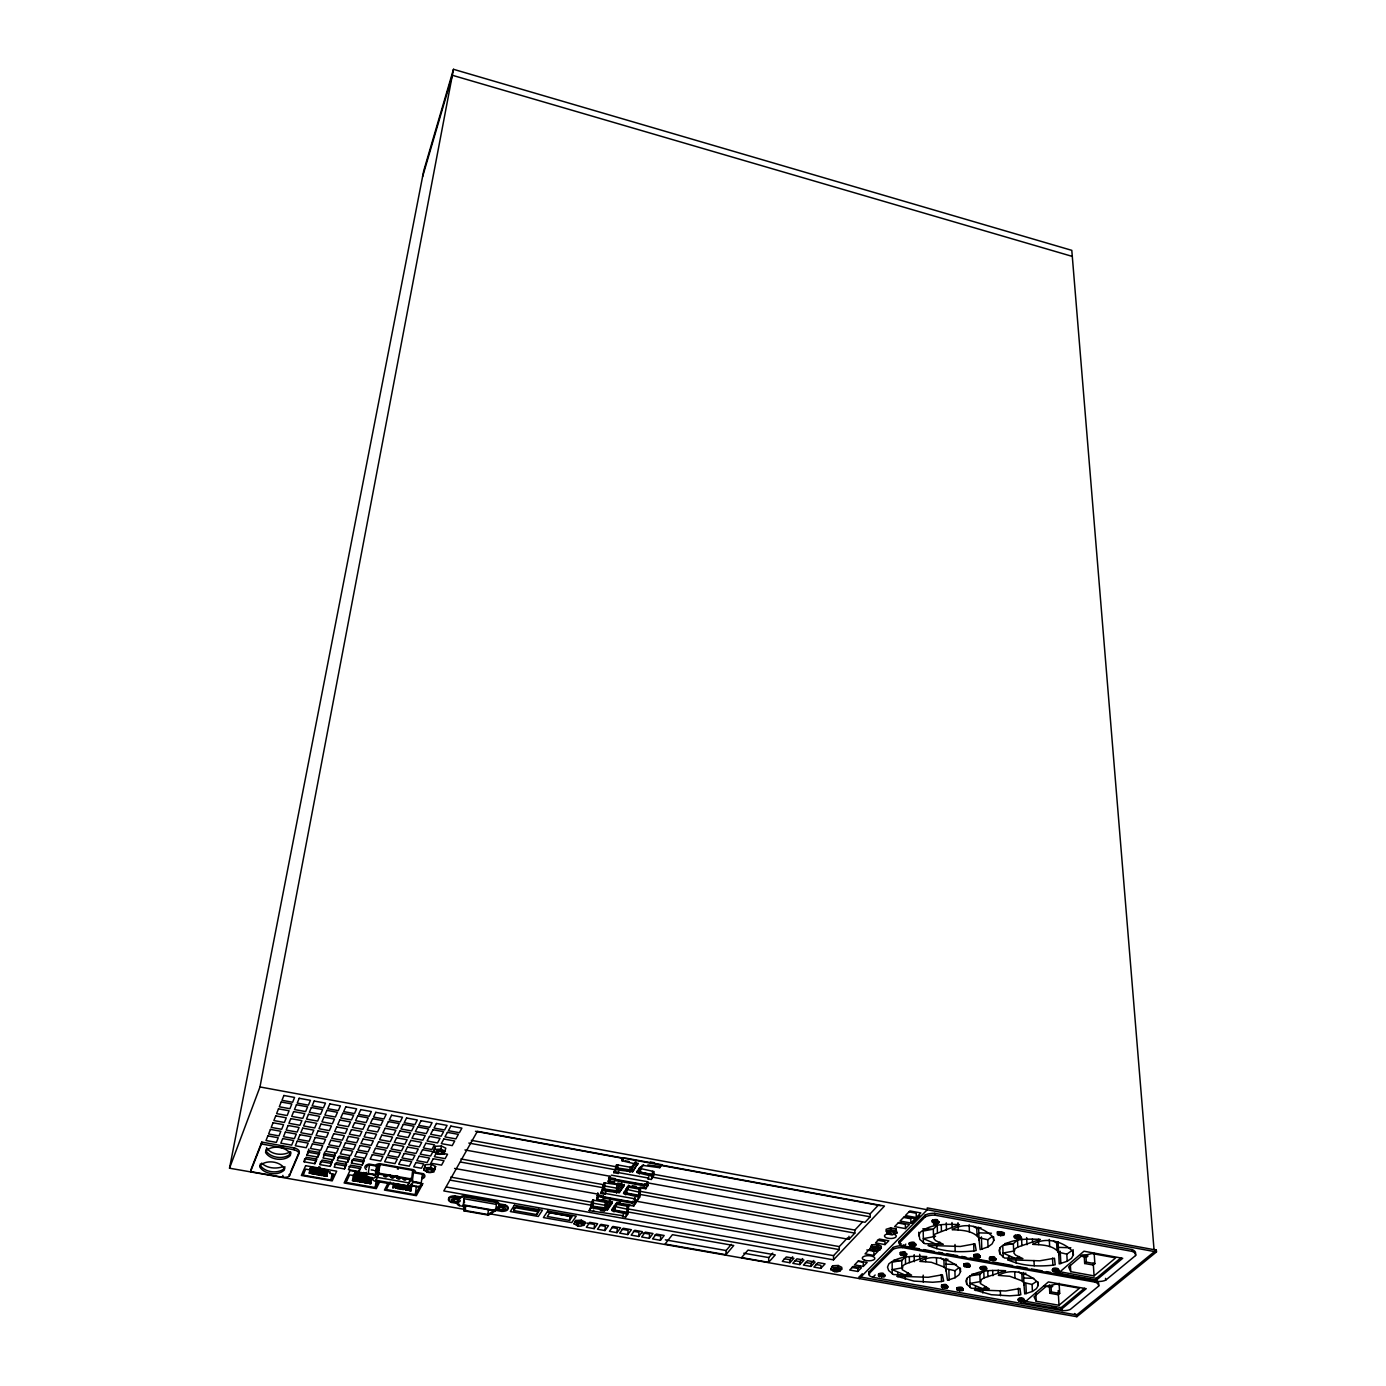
<?xml version="1.0" encoding="UTF-8"?>
<svg xmlns="http://www.w3.org/2000/svg" width="1386" height="1386" viewBox="0 0 1386 1386"><rect width="100%" height="100%" fill="white"/><g stroke="black" fill="none" stroke-linecap="round" stroke-linejoin="round"><path stroke-width="1.5" d="M1097.262 1281.409A8.507 3.378 -0.9 0 0 1105.682 1280.162L1135.602 1255.525L1135.463 1253.689A12.249 4.955 -1.2 0 0 1131.998 1249.548L934.736 1213.304A11.452 4.816 0.5 0 0 925.086 1215.106L899.219 1241.215L899.237 1243.034A9.459 3.898 0.8 0 0 903.36 1246.603L1097.262 1281.409A11.885 4.695 -0.7 0 1 1098.544 1284.285L1098.665 1286.069L1070.338 1309.406A8.264 3.205 -0.4 0 1 1062.196 1310.584L872.833 1277.32A9.2 3.69 1.2 0 1 868.762 1273.942L868.814 1272.105L893.208 1247.469A11.123 4.556 0.9 0 1 902.529 1245.771L919.455 1248.821M870.113 1248.855L871.811 1244.819L877.39 1244.385L881.271 1246.187L881.288 1248.006L879.573 1250.207L874.012 1250.64L870.113 1248.855L871.811 1244.819M647.366 1182.812L865.055 1222.296L870.217 1216.821L870.217 1213.772L878.083 1205.422M863.27 1266.423L867.134 1262.49L858.367 1260.931L854.538 1264.881L863.27 1266.423L863.287 1262.248L858.038 1261.312M857.813 1271.464L861.416 1267.792L853.274 1266.354L849.705 1270.026L857.813 1271.464L857.83 1268.485L860.221 1266.024M862.317 1273.734L859.303 1276.801L859.303 1278.568L927.269 1209.753L927.251 1207.899L1156.322 1250.103L1156.478 1251.939L1076.853 1316.7L489.085 1213.686M634.649 1200.917L848.96 1239.344L854.833 1233.107L854.85 1230.075L862.144 1222.348M848.96 1239.344L848.977 1236.329M836.07 1271.343L839.76 1271.187L841.752 1269.126L838.201 1267.289L838.218 1265.487L832.674 1265.73L830.682 1269.593L834.233 1271.43L834.251 1269.628M833.506 1259.839L884.493 1206.045L477.39 1131.322L443.797 1190.938L833.506 1259.839L833.558 1255.647L839.275 1249.6L839.292 1246.603L847.591 1237.785M839.76 1271.187L839.777 1269.403M841.752 1269.126L841.752 1267.324L838.218 1265.487M830.682 1269.593L832.674 1265.73M820.858 1268.329L825.086 1263.841L818.069 1262.611L813.877 1267.099L820.858 1268.329L820.91 1265.349L815.661 1264.413M811.018 1266.423L815.124 1262.04L807.501 1260.688L803.412 1265.089L811.018 1266.423L811.07 1263.443L813.807 1260.515M799.826 1264.569L803.967 1260.065L796.915 1258.817L792.792 1263.339L799.826 1264.569L799.895 1261.589L802.65 1258.575M789.916 1262.715L793.935 1258.297L786.278 1256.946L782.293 1261.381L789.916 1262.715L789.985 1259.735L792.671 1256.79M768.624 1262.351L775.276 1254.902L748.007 1250.103L741.527 1257.604L768.624 1262.351L768.762 1257.587L772.747 1253.1M725.935 1254.711L733.748 1245.512L672.435 1234.683L665.072 1244.039L725.935 1254.711L726.125 1250.536L731.323 1244.368M660.446 1240.279L664.189 1235.48L656.288 1234.077L652.581 1238.911L660.446 1240.279L660.706 1236.087L654.816 1235.047M640.297 1167.012L637.179 1171.361L653.412 1175.293L653.343 1176.523L637.092 1172.608L642.29 1165.349L659.788 1167.705L659.875 1166.458L647.834 1164.95M648.111 1177.65L648.024 1178.897L651.195 1179.469L653.863 1174.687L654.071 1171.586L639.085 1168.225M652.615 1171.326L652.096 1177.095L870.217 1216.821M649.306 1238.322L652.997 1233.505L645.304 1232.154L641.631 1236.988L649.306 1238.322L649.584 1234.129L641.909 1232.778M640.141 1195.477L626.801 1193.086L627.269 1186.936L640.557 1189.344L639.622 1197.296L623.561 1193.485L628.603 1186.451L645.893 1188.738L645.98 1187.507L640.089 1187.126M646.985 1183.332L646.777 1186.416L648.076 1184.649L644.906 1184.077L644.438 1185.844L614.691 1180.456L615.159 1178.689L610.706 1177.875L608.593 1181.998L624.185 1185.654L619.161 1192.688L602.581 1190.643L600.571 1193.502L604.972 1194.299L605.613 1192.289L604.972 1194.299M645.893 1188.738L648.076 1184.649M648.024 1178.897L648.683 1176.853M638.703 1236.468L642.359 1231.634L634.805 1230.3L631.167 1235.151L638.703 1236.468L638.981 1232.258L633.35 1231.27M644.438 1185.844L644.906 1184.077M618.866 1171.43L618.208 1173.474L613.755 1172.66L616.337 1167.844L631.462 1170.027L636.295 1162.126M615.488 1204.087L628.62 1206.426L627.667 1214.292L611.815 1210.584L616.718 1203.758L633.766 1205.993L635.879 1201.991L632.778 1201.419L632.311 1203.169L602.962 1197.902L603.412 1196.17L599.029 1195.373L596.673 1198.769L598.094 1199.029M639.622 1197.296L637.543 1200.137L634.407 1199.583L634.493 1198.353M634.632 1203.706L634.84 1200.64L633.645 1202.303L618.243 1200.051M634.407 1199.583L635.065 1197.591M637.092 1172.608L637.179 1171.361M632.64 1171.794L637.889 1163.287L632.64 1171.794L615.817 1169.697L613.755 1172.66M633.766 1205.993L635.879 1201.991M637.543 1200.137L638.426 1197.816M639.379 1173.994L639.466 1172.747M638.703 1195.217L639.137 1189.084M653.863 1174.687L640.367 1172.227L640.575 1169.126M628.603 1186.451L628.69 1185.221L623.561 1193.485M626.767 1212.248L627.217 1206.184M629.902 1172.261L629.989 1171.014L632.726 1170.564M629.85 1170.304L630.076 1167.203L631.687 1166.943L635.273 1161.884M631.462 1170.027L631.687 1166.943M627.806 1234.562L631.427 1229.711L623.25 1228.256L619.646 1233.124L627.806 1234.562L628.118 1230.352L622.002 1229.261M632.311 1203.169L632.778 1201.419M624.185 1185.654L624.272 1184.424L619.161 1192.688M627.667 1214.292L625.64 1217.064L622.574 1216.51L623.198 1214.552M625.831 1194.819L623.665 1192.255M625.64 1217.064L626.507 1214.777M616.718 1203.758L616.822 1202.528L620.166 1202.32L620.079 1203.55M600.571 1193.502L603.083 1188.824L618.017 1190.955L618.485 1184.805L604.209 1182.795L602.719 1187.646L460.516 1162.04M637.803 1164.535L622.019 1160.775L622.123 1159.528M616.978 1232.656L620.564 1227.788L612.958 1226.454L609.424 1231.322L616.978 1232.656L617.29 1228.446L611.642 1227.442M630.076 1167.203L616.579 1164.742L615.038 1169.715L468.832 1143.069M614.691 1180.456L615.159 1178.689M615.817 1169.697L615.921 1168.45L629.989 1171.014M616.337 1167.844L616.579 1164.742M628.187 1212.507L615.02 1210.169L613.548 1209.32L613.79 1206.27L628.395 1209.458M614.067 1211.884L611.919 1209.354L616.822 1202.528M617.792 1168.103L618.035 1165.002M615.02 1210.169L615.263 1207.119M616.475 1193.138L616.579 1191.908L619.265 1191.458M616.423 1191.215L616.891 1185.082M618.208 1173.474L618.312 1172.227L613.859 1171.413M622.574 1216.51L623.111 1215.765L589.171 1210.584L591.112 1207.795L604.833 1210.238L604.937 1209.025L607.57 1208.592L612.456 1201.749L596.968 1199.41L597.071 1198.18M604.781 1208.349L605.266 1202.268L606.825 1202.008L606.34 1208.09L591.614 1206.011L589.171 1210.584M608.281 1181.357L609.736 1176.523L608.281 1181.357L613.721 1182.345M604.989 1230.543L608.506 1225.674L600.97 1224.34L597.47 1229.226L604.989 1230.543L605.318 1226.333L599.688 1225.345M608.593 1181.998L608.697 1180.768L614.691 1181.842M604.833 1210.238L607.484 1209.805L607.57 1208.592M609.719 1181.634L609.961 1178.533M601.836 1190.626L603.326 1185.74L616.666 1188.148L618.243 1187.871L621.725 1182.986M602.581 1190.643L602.667 1189.413L616.579 1191.908M603.083 1188.824L603.326 1185.74M604.209 1182.795L602.719 1187.646M602.962 1197.902L603.412 1196.17M604.521 1189.084L605.006 1182.934M593.52 1211.364L593.606 1210.134M594.161 1228.637L597.643 1223.751L589.812 1222.365L586.347 1227.268L594.161 1228.637L594.507 1224.427L586.711 1223.058M596.673 1198.769L598.094 1194.022L597.851 1197.071M597.799 1192.774L597.539 1195.823L598.631 1194.247L454.591 1168.433M596.968 1199.41L599.029 1195.373M590.401 1207.76L591.874 1202.961L605.024 1205.3L606.583 1205.04L609.961 1200.293M450.346 1180.162L591.008 1205.196L592.758 1200.033L605.266 1202.268M591.112 1207.795L591.216 1206.582L604.937 1209.025M591.614 1206.011L591.874 1202.961M592.758 1200.033L591.008 1205.196M593.035 1206.253L593.537 1200.172M583.749 1224.358L583.645 1225.57L585.204 1223.353L581.184 1221.412L581.288 1220.2L575.71 1220.46L574.064 1223.89L578.101 1225.83L578.205 1224.618M585.204 1223.353L585.308 1222.14L581.288 1220.2M574.064 1223.89L575.71 1220.46M569.542 1220.408L572.089 1216.683L549.792 1212.75L547.314 1216.492L569.542 1220.408L569.923 1216.163L547.713 1212.248M260.36 1163.842L260.221 1165.297C264.899 1172.591 278.517 1174.254 284.702 1168.121L284.858 1166.665M266.077 1149.254L265.939 1150.744C270.599 1158.211 284.476 1159.891 290.696 1153.637L290.869 1152.147M537.092 1211.572L514.102 1207.518L513.773 1210.55L536.78 1214.604L538.721 1209.06M492.74 1211.243A5.7 2.374 5 0 0 495.53 1210.29L501.784 1211.399A7.363 3.067 4.9 0 0 507.796 1209.528A7.363 3.067 4.9 0 0 505.076 1206.115L505.197 1204.902L498.925 1203.793A8.212 3.43 5.1 0 0 496.725 1201.385L464.553 1195.702A5.977 2.495 5.3 0 0 460.395 1196.863L454.695 1195.858A7.398 3.101 5.4 0 0 449.67 1200.172M505.076 1206.115L498.804 1205.006L498.925 1203.793M501.784 1211.399L501.923 1210.169M496.396 1204.417L464.05 1198.717L463.305 1204.832L463.964 1210.862L488.496 1215.158L495.72 1210.532L496.535 1203.204M498.804 1205.006A8.212 3.43 5.1 0 0 496.586 1202.615L496.725 1201.385M487.889 1214.517L493.814 1210.723L464.622 1205.595L465.159 1210.532L487.889 1214.517L488.461 1209.493M463.964 1210.862L464.466 1206.79M465.159 1210.532L465.765 1205.508M465.332 1206.721L459.303 1205.664L459.442 1204.451A6.012 2.512 5.3 0 1 457.293 1202.39M459.303 1205.664A6.012 2.512 5.3 0 1 457.155 1203.412L451.472 1202.424A7.415 3.101 5.4 0 1 448.579 1198.977A7.415 3.101 5.4 0 1 454.556 1197.071L460.256 1198.076L460.395 1196.863M460.256 1198.076A5.977 2.495 5.3 0 1 464.397 1196.932L464.553 1195.702M454.556 1197.071L454.695 1195.858M457.155 1203.412L457.293 1202.199M451.472 1202.424L451.628 1201.212M444.057 1153.776L445.807 1148.18L441.354 1145.997L435.533 1146.309L434.199 1148.803L433.783 1151.922L438.253 1154.088L444.057 1153.776L444.456 1150.657M445.408 1151.298L440.939 1149.133L441.354 1145.997M435.204 1169.593L430.786 1167.48L431.202 1164.379L425.467 1164.673L423.752 1170.2L428.17 1172.296L433.887 1172.002L435.602 1166.492L431.202 1164.379M433.783 1151.922L435.533 1146.309M423.752 1170.2L425.467 1164.673M390.211 1182.05L386.365 1189.534L415.263 1194.611L416.406 1186.364M421.223 1182.951L422.401 1174.288L413.478 1172.695L412.266 1181.357L421.379 1183.09A8.766 3.69 5.9 0 1 419.23 1187.022L418.988 1187.092M410.724 1184.302L409.667 1190.695L410.862 1190.903L411.677 1184.995M410.862 1190.903L411.919 1184.51M404.989 1189.396C407.311 1191.18 402.668 1188.287 405.544 1185.411M405.959 1190.037L406.739 1185.636M407.155 1190.262L408.593 1190.037L407.155 1190.262L407.709 1186.312M407.692 1185.862L410.914 1179.798L378.967 1174.133L375.901 1180.248L407.692 1185.862L410.533 1178.221M407.38 1189.812L407.934 1185.844M408.35 1190.47L409.147 1186.052M412.266 1181.357L412.508 1180.525A5.094 2.148 6 0 0 411.659 1179.088L412.647 1170.269M401.94 1184.787L401.368 1188.755L399.948 1188.98L400.727 1184.562M401.143 1189.188L401.697 1185.255M402.338 1189.413L403.776 1189.188L402.338 1189.413L402.91 1185.463M402.581 1188.963L403.135 1184.995M403.551 1189.621L404.348 1185.203M393.52 1183.297L392.706 1187.715L394.144 1187.49L394.715 1183.505M397.124 1183.939C397.73 1189.812 393.468 1189.067 395.928 1183.713M396.327 1188.339L396.898 1184.406M399.532 1184.354L398.96 1188.339L397.539 1188.564L398.336 1184.146M398.735 1188.772L399.307 1184.822M415.263 1194.611L419.282 1187.178L410.1 1185.515L407.432 1186.866L374.618 1181.063A4.002 1.681 6.3 0 1 373.18 1179.746L365.973 1177.615A8.818 3.708 6.3 0 1 367.948 1173.613L375.277 1174.808L376.576 1166.128L380.076 1164.483L412.872 1170.408A5.094 2.166 6 0 1 413.704 1171.863L413.478 1172.695M375.277 1174.808L377.477 1165.297M375.987 1174.115L377.91 1165.037M376.386 1173.838L378.153 1164.933M346.691 1178.291L346.032 1182.414L375.173 1187.542L376.42 1179.278M376.853 1173.613L378.724 1164.742M377.131 1173.509L379.036 1164.656M377.737 1173.336L379.366 1164.587M378.083 1173.266L379.712 1164.535M378.43 1173.214L380.076 1164.483M368.191 1173.544L369.508 1164.881L376.576 1166.128M369.369 1176.974L368.451 1182.934L367.03 1183.176L368.156 1176.749M368.243 1183.384L369.144 1177.459M369.56 1183.609L370.98 1183.384L369.56 1183.609L370.443 1177.684M369.767 1183.176L370.686 1177.199M370.772 1183.835L371.881 1177.407M360.966 1173.977L359.754 1181.894L360.966 1182.102L362.404 1173.699M362.179 1182.31L363.6 1182.085L362.179 1182.31L363.704 1172.435M362.387 1181.877L363.617 1173.907M363.392 1182.535L364.899 1172.643M364.605 1182.743L366.025 1182.518L364.605 1182.743L366.112 1172.851M364.813 1182.293L366.337 1172.348M366.129 1177.753L366.649 1174.288M365.817 1182.951L366.944 1176.541M356.358 1172.625L354.903 1181.028L356.115 1181.253L357.345 1173.336M356.115 1181.253L357.571 1172.833M357.328 1181.461L358.749 1181.236L357.328 1181.461L358.783 1173.041M359.043 1171.534L361.226 1167.012L350.537 1165.124L348.388 1169.645L359.043 1171.534L359.528 1168.45L348.874 1166.562M358.541 1181.669L359.979 1173.266M362.682 1161.918L351.992 1160.013L351.49 1163.097L362.196 1165.002L364.12 1158.939M359.754 1181.894L361.192 1173.474M355.145 1172.4L353.673 1180.82L352.46 1180.595L353.621 1174.185M353.673 1180.82L354.92 1172.902M347.557 1162.386L349.653 1157.916L339.258 1156.063L337.179 1160.55L347.557 1162.386L349.445 1156.322M344.473 1168.952L346.604 1164.413L336.244 1162.577L334.165 1167.116L344.473 1168.952L346.379 1162.837M330.682 1163.339L320.564 1161.537L320.045 1164.621L330.18 1166.406L332.068 1160.307M333.177 1159.839L335.239 1155.352L325.017 1153.533L323.007 1158.02L333.177 1159.839L335.065 1153.741M303.811 1170.945L303.101 1175.085L331.029 1179.988L332.051 1173.786M322.106 1168.935L320.963 1175.259L322.124 1175.467L323.267 1169.126M323.284 1175.675L324.601 1175.536L323.284 1175.675L324.428 1169.334M324.445 1175.882L325.589 1169.541M325.71 1176.09L327.027 1175.952L325.71 1176.09L326.853 1169.767M326.871 1176.298L328.014 1169.975M317.463 1168.103L316.303 1174.444L317.463 1174.652L318.797 1166.717M317.463 1174.652L318.624 1168.311M320.946 1168.727L319.958 1174.704L318.641 1174.86L319.958 1166.925M319.802 1175.051L320.79 1169.108M311.659 1173.63L312.976 1173.474L311.659 1173.63L312.82 1167.289M312.82 1173.821L313.981 1167.497M315.402 1160.619L304.677 1158.713L304.14 1161.797L314.882 1163.703L316.753 1157.57M316.303 1167.896L315.298 1173.89L313.981 1174.029L315.142 1167.705M315.142 1174.237L316.147 1168.294M308.853 1149.063L307.016 1155.179L317.81 1157.102L319.664 1151.004M309.321 1173.214L310.637 1173.076L309.321 1173.214L309.996 1169.247M309.476 1172.868L310.499 1166.873M310.499 1173.422L311.659 1167.081M298.978 1153.568L299.307 1151.697A8.229 3.5 7.2 0 0 294.473 1147.937L261.781 1142.099L250.901 1169.749L250.554 1171.603L282.571 1177.216A6.982 2.911 7.2 0 0 289.379 1176.021L298.978 1153.568A8.229 3.5 7.2 0 0 294.144 1149.791L261.434 1143.97L250.554 1171.603M289.379 1176.021L289.709 1174.185A6.982 2.911 7.2 0 1 289.05 1174.67M294.144 1149.791L294.473 1147.937M282.571 1177.216L282.9 1175.363M261.434 1143.97L261.781 1142.099M259.979 1086.953L453.482 69.3L1071.794 250.346L1153.949 1248.595L1156.478 1251.939L259.979 1086.953L229.522 1168.207L465.696 1209.597M229.522 1168.207L423.735 170.755L453.482 69.3M422.574 176.732L452.356 75.277L1072.314 256.41M918.745 1235.81L920.2 1232.362C930.942 1223.474 946.274 1224.063 959.441 1224.618L934.701 1234.216L933.8 1238.478L935.654 1240.626L943.329 1244.282L924.791 1243.658L919.836 1239.413L918.693 1232.241M290.506 1172.313L299.307 1151.697M304.14 1161.797L306.133 1157.223L316.909 1159.146L314.882 1163.703M307.016 1155.179L308.991 1150.657L319.82 1152.598L317.81 1157.102M303.101 1175.085L305.717 1169.126L309.823 1169.853L310.429 1168.45L315.124 1169.282L315.592 1168.225L326.143 1170.079L325.658 1171.135L330.336 1171.967L329.695 1173.37L333.766 1174.081L331.029 1179.988M313.981 1174.029L315.298 1173.89M324.861 1151.922L323.527 1154.936L333.697 1156.756M320.045 1164.621L322.089 1160.065L332.259 1161.866L330.18 1166.406M316.303 1174.444L317.619 1174.306M318.641 1174.86L319.958 1174.704M320.963 1175.259L322.124 1175.467M351.49 1163.097L353.621 1158.627L364.362 1160.55L362.196 1165.002M960.515 1271.638L958.973 1274.86L955.093 1277.719L947.522 1280.3L945.893 1269.091L944.109 1267.047L931.375 1262.3L919.819 1261.381C932.518 1253.637 949.393 1258.731 959.562 1268.225L960.515 1271.638L960.429 1268.121M346.032 1182.414L349.636 1174.86L353.932 1175.623L354.781 1173.821L359.684 1174.687L360.343 1173.353L365.852 1174.323M352.46 1180.595L353.898 1180.37M354.903 1181.028L356.323 1180.803M993.779 1240.47L992.116 1243.883L988.027 1246.898L980.162 1249.635L978.811 1237.802C972.47 1230.3 961.26 1230.162 952.165 1229.694C965.158 1221.534 982.709 1226.766 992.896 1236.866L993.779 1240.47L993.658 1236.884M360.966 1182.102L359.962 1181.444M367.03 1183.176L368.451 1182.934M378.655 1172.573L376.351 1177.164L408.125 1182.778M375.173 1187.542L378.014 1181.911M379.833 1181.582L376.282 1188.634L344.126 1182.968L350.034 1170.546L366.268 1173.422M388.045 1183.055L384.442 1190.072L416.337 1195.685L422.955 1183.488M392.706 1187.715L394.144 1187.49M397.539 1188.564L398.96 1188.339M399.948 1188.98L401.368 1188.755M409.667 1190.695L411.105 1190.47M436.711 1152.303L434.355 1156.704L445.131 1158.644L447.539 1154.261L442.134 1153.273M434.286 1168.9L435.602 1166.492M1038.218 1285.463L1036.468 1288.633L1032.414 1291.423L1024.722 1293.952L1023.838 1282.968L1022.192 1280.941L1009.84 1276.298L998.405 1275.38C1010.914 1267.999 1027.667 1272.452 1037.49 1282.119L1038.218 1285.463L1038.045 1281.963M878.447 1274.548L880.595 1274.929L880.595 1275.969C878.083 1278.533 877.407 1271.638 881.115 1274.41L883.384 1273.977L882.674 1275.726L884.822 1276.108L884.805 1275.068L882.674 1274.687L882.674 1275.726M1073.37 1254.954L1071.482 1258.297L1067.22 1261.243L1059.216 1263.928L1058.661 1252.338C1052.65 1244.836 1041.51 1244.871 1032.691 1244.368C1045.46 1236.607 1062.923 1241.146 1072.729 1251.419L1073.37 1254.954L1073.059 1249.618M884.805 1275.068L882.154 1275.207L881.444 1276.956L884.303 1276.627L884.285 1275.57M915.765 1244.178L911.434 1244.957C909.268 1248.422 908.835 1240.99 909.788 1244.16L911.988 1244.559L912.716 1242.74L914.327 1243.034L913.582 1244.853L915.782 1245.234L915.765 1244.178L913.565 1243.779L913.582 1244.853M901.818 1267.601L901.766 1260.584L905.474 1256.911L905.543 1263.945L902.962 1265.643L902.199 1269.663L911.607 1275.172L893.589 1274.566L888.669 1270.529L887.508 1267.133L888.842 1263.859C899.254 1255.352 914.05 1256.08 926.749 1256.582L905.543 1263.945M906.635 1253.758L906.652 1254.815L904.486 1254.434L904.469 1253.377L906.635 1253.758L903.932 1253.914L903.204 1255.716L906.115 1255.37L906.097 1254.295M938.842 1221.638L933.644 1223.37L932.172 1221.101L935.758 1220.165L937.386 1220.46L936.624 1222.313L938.859 1222.729L938.842 1221.638L936.607 1221.239L936.624 1222.313M941.44 1285.844L943.571 1287.247C941.042 1289.777 940.453 1282.968 944.091 1285.706L946.395 1285.272L945.668 1287.022L947.781 1287.386L947.747 1286.347L945.633 1285.965L945.668 1287.022M977.528 1234.891L978.828 1232.847L991.423 1233.245M513.773 1210.55L516.164 1206.773L539.241 1210.844L536.78 1214.604M947.747 1286.347L945.096 1286.485L944.368 1288.218L947.227 1287.889L947.21 1286.849M963.772 1264.725L965.955 1266.163C963.374 1268.779 962.768 1261.78 966.492 1264.586L968.831 1264.136L968.086 1265.92L970.235 1266.302L970.2 1265.245L968.052 1264.864L968.086 1265.92M973.752 1255.473L975.917 1255.855L975.952 1256.911C973.336 1259.562 972.747 1252.476 976.489 1255.318L978.862 1254.867L978.1 1256.669L980.266 1257.05L980.231 1255.993L978.083 1255.595L978.1 1256.669M970.2 1265.245L967.497 1265.401L966.752 1267.168L969.663 1266.839L969.628 1265.782M956.704 1288.426L958.835 1289.829C956.288 1292.358 955.734 1285.55 959.355 1288.287L961.641 1287.854L960.914 1289.604L963.027 1289.968L962.993 1288.928L960.896 1288.547L960.914 1289.604M980.231 1255.993L977.494 1256.132L976.749 1257.934L979.694 1257.587L979.659 1256.53M997.366 1233.159L999.566 1233.557L999.601 1234.631C996.95 1237.369 996.343 1230.075 1000.172 1232.986L1002.598 1232.518L1001.818 1234.372L1004.018 1234.77L1003.966 1233.696L1001.783 1233.28L1001.818 1234.372M962.993 1288.928L960.342 1289.067L959.614 1290.799L962.473 1290.47L962.438 1289.43M980.231 1267.584L982.397 1269.022C979.798 1271.638 979.226 1264.638 982.934 1267.445L985.29 1266.995L984.528 1268.779L986.676 1269.16L986.641 1268.103L984.493 1267.722L984.528 1268.779M1003.966 1233.696L1001.177 1233.852L1000.397 1235.688L1003.412 1235.324L1003.377 1234.25M989.379 1258.176L991.579 1259.614C988.963 1262.265 988.391 1255.196 992.116 1258.02L994.507 1257.57L993.745 1259.372L995.893 1259.753L995.858 1258.696L993.693 1258.297L993.745 1259.372M980.093 1281.478L979.867 1274.479L983.8 1270.893L984.043 1277.892L981.357 1279.555L980.335 1283.505L989.309 1288.893L971.43 1288.287L966.804 1284.337L965.886 1281.01L967.428 1277.805C978.118 1269.593 992.809 1270.148 1005.612 1270.702L984.043 1277.892M986.641 1268.103L983.921 1268.242L983.176 1270.026L986.087 1269.68L986.052 1268.623M995.858 1258.696L993.121 1258.834L992.359 1260.636L995.304 1260.29L995.269 1259.233M1014.223 1236.139L1016.406 1236.555L1016.458 1237.629C1013.79 1240.349 1013.218 1233.09 1017.029 1235.983L1019.455 1235.515L1018.675 1237.351L1020.858 1237.767L1020.806 1236.676L1018.623 1236.277L1018.675 1237.351M1013.651 1250.83L1013.357 1243.71L1017.515 1239.898L1017.826 1247.036L1015.02 1248.803L1013.842 1252.961L1015.54 1255.075L1022.92 1258.644L1004.538 1258.038L999.895 1253.862L999.046 1250.345L1000.727 1246.967C1011.745 1238.391 1026.991 1238.824 1040.262 1239.413L1017.826 1247.036M1020.806 1236.676L1015.591 1237.3L1015.626 1238.391M609.164 1178.395L610.568 1176.368L464.968 1149.947M622.019 1160.775L624.098 1157.795M1018.208 1299.306L1020.321 1300.709C1017.757 1303.204 1017.289 1296.464 1020.858 1299.167L1023.163 1298.751L1022.418 1300.484L1023.163 1298.751M618.017 1190.955L622.643 1184.441M1022.366 1299.444C1029.07 1300.605 1014.76 1300.553 1019.316 1298.11C1021.898 1296.724 1027.165 1300.033 1021.794 1300.12L1019.49 1300.345L1019.542 1301.385M606.34 1208.09L610.845 1201.766M607.484 1209.805L612.352 1202.979L609.944 1201.142M643.589 1164.725L638.859 1171.309L640.367 1172.227M629.902 1185.81L625.329 1192.203L626.801 1193.086M613.548 1209.32L618 1203.1L630.024 1204.746M1052.372 1269.559L1054.538 1271.014C1051.905 1273.613 1051.42 1266.631 1055.092 1269.42L1057.483 1268.987L1056.704 1270.754L1057.483 1268.987M1056.652 1269.697L1058.783 1270.078L1053.655 1270.667L1053.707 1271.724M628.62 1206.426L626.94 1208.731L839.292 1246.603M651.195 1179.469L653.343 1176.523M659.788 1167.705L661.954 1164.742L625.606 1158.072M873.89 1255.421L877.823 1251.402L868.987 1249.825L865.072 1253.862L873.89 1255.421L873.89 1251.212L866.839 1249.964M885.013 1244.593L888.79 1240.747L879.278 1239.032L875.536 1242.895L885.013 1244.593L884.996 1241.561L877.425 1240.21M905.404 1228.585L909.476 1224.444L898.648 1222.469L894.611 1226.627L905.404 1228.585L905.353 1224.306L898.163 1223.006M910.879 1223.024L915.176 1218.658L904.296 1216.683L900.034 1221.049L910.879 1223.024L910.827 1218.744L903.603 1217.428M916.285 1217.532L920.806 1212.941L909.892 1210.931L905.404 1215.539L916.285 1217.532L916.233 1213.235L908.991 1211.901M912.144 1223.214L919.698 1215.557M868.762 1273.942L893.208 1249.288A11.14 4.556 0.9 0 1 902.546 1247.591L1095.183 1282.154A11.885 4.695 -0.7 0 1 1098.665 1286.069M899.237 1243.034L925.103 1216.96A11.469 4.816 0.5 0 1 934.77 1215.141L1132.137 1251.385A12.249 4.938 -1.2 0 1 1135.602 1255.525M879.885 1276.679L880.595 1274.929M910.671 1245.858L911.416 1244.039L909.233 1243.64M912.716 1242.74L911.988 1244.559M901.61 1255.421L902.338 1253.62L902.338 1254.694C900.068 1257.76 899.86 1250.64 900.709 1253.758L902.892 1254.157L903.62 1252.355L905.214 1252.632L904.486 1254.434M933.644 1223.37L934.407 1221.516L932.172 1221.101M878.967 1274.029L878.967 1275.085L881.115 1275.449L881.825 1273.699M932.743 1220.529L932.761 1221.62L934.996 1222.019L935.758 1220.165M915.21 1244.715L915.228 1245.789L912.283 1246.135L913.027 1244.316M881.444 1276.956L882.154 1275.207M938.27 1222.209L938.287 1223.301L935.273 1223.665L936.035 1221.811M903.204 1255.716L903.932 1253.914M998.786 1235.394L999.566 1233.557M942.827 1287.958L943.554 1286.208M965.176 1266.891L965.921 1265.106M975.155 1257.656L975.917 1255.855M997.972 1232.587L998.007 1233.661C1016.44 1234.094 988.183 1228.741 1000.328 1234.077L1000.987 1232.223M941.995 1285.324L944.126 1286.745L944.854 1284.995M964.344 1264.205L964.379 1265.262L966.527 1265.643L967.272 1263.859M974.341 1254.919L974.358 1255.993L976.524 1256.374L977.286 1254.573M1000.397 1235.688L1001.177 1233.852M944.368 1288.218L945.096 1286.485M966.752 1267.168L967.497 1265.401M976.749 1257.934L977.494 1256.132M958.072 1290.522L958.8 1288.789M990.782 1260.359L991.544 1258.557M981.617 1269.749L982.362 1267.965M989.968 1257.639L990.002 1258.696L992.168 1259.077L992.913 1257.293M957.258 1287.906L959.389 1289.327L960.117 1287.594M1014.829 1235.584L1014.881 1236.658L1017.064 1237.074L1017.861 1235.221M980.803 1267.064L982.969 1268.502L983.713 1266.717M959.614 1290.799L960.342 1289.067M992.359 1260.636L993.121 1258.834M1017.185 1237.594L1017.237 1238.686L1018.017 1236.832M983.176 1270.026L983.921 1268.242M872.833 1277.32L875.155 1274.999M1018.779 1298.803L1020.893 1300.207L1021.638 1298.491M1052.979 1269.039L1055.162 1270.477L1055.941 1268.692M1021.049 1301.662L1023.907 1301.35L1021.049 1301.662L1020.997 1300.622M1055.266 1272.002L1058.228 1271.672L1055.266 1272.002L1055.214 1270.945M1024.081 1302.805L1048.388 1281.929L1086.226 1288.685L1061.312 1309.354L1024.081 1302.805L1023.873 1300.311M1058.28 1273.266L1083.956 1251.212L1122.712 1258.297L1096.395 1280.11L1058.28 1273.266L1058.159 1270.615M1084.285 1257.258L1084.666 1263.495L1086.312 1262.092L1094.853 1263.651L1094.16 1253.239M1049.358 1285.099L1049.791 1293.259L1051.35 1291.943L1059.684 1293.433L1059.112 1283.211M1094.853 1263.651L1093.207 1265.037L1084.666 1263.495M1059.684 1293.433L1058.124 1294.749L1049.791 1293.259M1058.991 1305.265L1079.451 1288.218L1056.357 1284.094L1046.205 1286.364L1034.025 1296.794L1036.208 1301.246L1058.991 1305.265L1058.194 1290.574M1094.074 1275.882L1115.661 1257.864L1092.012 1253.55L1081.496 1255.959L1068.641 1266.977L1070.754 1271.672L1094.074 1275.882L1093.225 1263.044M1023.994 1301.038L1061.208 1307.587L1084.458 1288.287M1058.176 1271.464L1096.274 1278.325L1120.928 1257.83M1156.322 1250.103L1076.749 1314.95L859.303 1276.801M978.499 1237.559L987.768 1239.777L991.856 1236.745M945.841 1268.623L954.919 1270.719L958.8 1267.861M1057.726 1251.991L1066.804 1254.157L1071.066 1251.194M1023.786 1282.535L1032.085 1284.458L1036.139 1281.652M937.404 1232.414L937.265 1225.259L933.332 1229.139L933.471 1236.295M935.567 1236.347L923.336 1238.616L936.659 1244.385L939.951 1242.185M902.043 1267.861L892.203 1269.645L905.283 1275.12L908.419 1273.058M1013.305 1251.177L1003.031 1253.031L1015.903 1258.679L1019.316 1256.53M979.919 1281.669L969.992 1283.401L982.657 1288.772L985.914 1286.745M290.228 1151.87C283.108 1155.941 271.05 1155.058 266.51 1147.643M932.761 1221.62L935.775 1221.239M909.788 1244.16L912.733 1243.814M900.709 1253.758L903.62 1253.412M998.007 1233.661L1001.038 1233.297M878.967 1275.085L881.825 1274.756M1014.881 1236.658L1017.896 1236.312M1020.2 1237.248L1020.252 1238.322L1017.237 1238.686M974.358 1255.993L977.321 1255.647M964.379 1265.262L967.289 1264.916M990.002 1258.696L992.965 1258.349M980.838 1268.121L983.748 1267.774M985.463 1268.294C989.552 1264.656 974.462 1266.839 983.124 1268.433M942.012 1286.381L944.871 1286.052M957.276 1288.963L960.134 1288.633M961.867 1289.084C965.799 1285.567 951.073 1287.698 959.562 1289.223M1053.031 1270.096L1055.993 1269.767M1057.553 1270.269C1061.537 1268.381 1051.679 1266.717 1052.58 1269.628M1018.831 1299.843L1021.69 1299.531M282.623 1166.804C275.727 1169.091 266.996 1168.294 261.608 1163.114M890.644 1227.875L886.087 1229.313L886.936 1233.557L892.307 1234.528L896.881 1233.107L896.049 1228.862L890.644 1227.875L890.661 1229.711L886.087 1231.149M369.508 1164.881L369.265 1164.933A8.784 3.725 6.3 0 0 366.58 1167.566M397.834 1176.073L395.408 1175.969M973.89 1250.934L976.177 1250.467L974.999 1243.814L960.325 1246.482L927.979 1245.39C942.289 1251.697 958.506 1252.632 973.89 1250.934L973.682 1243.831M941.475 1281.53L943.675 1281.08L942.359 1274.791L928.187 1277.286L896.725 1276.211L913.98 1281.097L932.674 1282.258L941.475 1281.53L941.337 1274.566M1052.892 1265.193L1055.196 1264.742L1054.469 1258.228L1039.708 1260.81L1007.587 1259.735C1021.69 1266.024 1037.716 1266.804 1052.892 1265.193L1052.511 1258.124M1018.623 1295.148L1020.841 1294.715L1019.94 1288.53L1005.664 1290.972L974.445 1289.898L991.285 1294.715L1009.822 1295.841L1018.623 1295.148L1018.312 1288.2M973.578 1226.471L976.801 1228.481L980.942 1227.701M901.974 1260.411L892.151 1262.213L892.22 1273.838M1012.993 1243.623L1002.736 1245.494L1003.204 1257.293M1018.849 1237.04C1025.311 1233.297 1007.102 1235.55 1018.017 1237.092M940.782 1258.107L943.953 1260.013L947.972 1259.285M979.677 1274.254L969.784 1276.004L970.113 1287.577M1018.849 1272.071L1021.88 1273.942L1025.917 1273.232M378.724 1173.162L411.538 1178.984M871.811 1246.638L877.407 1246.205L881.288 1248.006M630.128 1182.726L645.737 1185.03L648.076 1181.825L611.399 1175.155M1056.825 1270.39L1054.365 1270.321M435.117 1149.444L440.939 1149.133M425.052 1167.774L430.786 1167.48M575.606 1221.672L581.184 1221.412M832.657 1267.514L838.201 1267.289M922.833 1228.81L933.332 1229.139L923.215 1231.045L923.405 1242.895M1005.023 1243.433L1013.357 1243.71M1058.367 1247.365L1070.858 1247.764M893.606 1260.324L901.766 1260.584M946.049 1264.153L956.253 1264.482M971.759 1274.219L979.867 1274.479M1023.7 1278.013L1033.817 1278.342M881.444 1275.917L879.885 1275.64M944.351 1287.178L942.809 1286.901M959.58 1289.76L958.055 1289.482M976.714 1256.877L975.12 1256.582M992.324 1259.579L990.747 1259.285M903.187 1254.642L901.593 1254.365M966.718 1266.111L965.141 1265.834M983.142 1268.97L981.583 1268.692M1000.363 1234.614L998.752 1234.32M397.332 1168.918L398.319 1169.143M390.298 1175.068L388.894 1174.687M463.305 1204.832L495.72 1210.532M446.483 1187.04L833.558 1255.647M464.397 1196.932L496.586 1202.615M851.749 1267.41L857.83 1268.485M395.356 1187.698L396.552 1187.906M1022.418 1300.484L1024.497 1300.848L1024.445 1299.808M784.268 1258.731L789.985 1259.735M794.628 1260.654L799.895 1261.589M805.37 1262.438L811.07 1263.443M878.447 1275.605L880.595 1275.969M882.154 1276.246L884.303 1276.627M956.721 1289.465L958.835 1289.829M960.359 1290.106L962.473 1290.47M941.458 1286.884L943.571 1287.247M945.113 1287.525L947.227 1287.889M1018.242 1300.345L1020.321 1300.709M1051.922 1307.033L1055.993 1307.743M743.797 1253.204L768.762 1257.587M665.332 1239.846L726.125 1250.536M603.049 1196.672L632.397 1201.939M596.916 1195.702L611.087 1198.699M598.925 1196.603L603.308 1197.4M632.692 1202.65L635.793 1203.204M602.044 1199.739L605.994 1200.432M631.999 1205.092L633.419 1205.352M900.172 1254.295L902.338 1254.694M903.932 1254.971L906.115 1255.37M963.807 1265.782L965.955 1266.163M967.515 1266.457L969.663 1266.839M980.248 1268.64L982.397 1269.022M983.956 1269.299L986.087 1269.68M450.745 1177.112L591.268 1202.164M307.553 1152.095L318.33 1154.018M337.682 1157.466L348.042 1159.302M1048.855 1285.48L1052.771 1286.191L1051.472 1287.299L1043.641 1285.896M626.732 1211.762L839.275 1249.6M614.171 1210.671L627.754 1213.079M600.363 1210.498L604.521 1211.225M334.667 1164.032L344.958 1165.869M617.74 1183.072L621.742 1183.8M632.085 1185.671L636.087 1186.399M460.914 1158.956L602.962 1184.58M639.223 1191.18L854.85 1230.075M640.349 1192.41L625.554 1189.136M639.015 1194.247L854.833 1233.107M1056.704 1270.754L1058.835 1271.135L1057.553 1270.044M625.935 1193.589L639.708 1196.066M905.803 1244.143L903.36 1246.603L903.343 1244.784M909.233 1244.715L911.434 1245.113L911.416 1244.039M913.027 1245.39L915.228 1245.789M989.431 1259.233L991.579 1259.614M993.156 1259.909L995.304 1260.29M973.786 1256.53L975.952 1256.911M977.528 1257.206L979.694 1257.587M1052.424 1270.633L1054.538 1271.014M923.682 1249.566L934.268 1251.471M938.495 1252.234L942.723 1252.996M946.967 1253.758L957.535 1255.647M961.763 1256.409L966.007 1257.171M970.235 1257.934L989.275 1261.347M993.502 1262.109L1012.542 1265.539M1016.77 1266.302L1027.355 1268.19M1031.582 1268.952L1042.168 1270.858M1046.395 1271.62L1050.623 1272.383M1054.867 1273.128L1073.907 1276.558M1078.135 1277.32L1095.061 1280.352A11.885 4.695 -0.7 0 1 1096.794 1281.184M600.675 1192.289L603.603 1192.809M605.509 1193.519L634.979 1198.821M471.344 1140.332L615.28 1166.614M654.417 1174.392L870.217 1213.772M1081.946 1254.919L1087.975 1256.011L1086.589 1257.189L1080.578 1256.097M618.78 1172.66L648.613 1178.1M614.778 1179.209L644.525 1184.597M608.523 1178.273L622.868 1181.357M890.661 1229.711L896.066 1230.699L896.881 1233.107M610.62 1179.122L615.055 1179.919M644.837 1185.307L647.99 1185.879M650.415 1161.988L654.435 1162.715M475.467 1131.288L622.938 1158.35L621.69 1160.151L623.146 1160.411M660.706 1165.331L880.716 1205.716M625.173 1160.792L629.244 1161.537M932.189 1222.192L934.424 1222.591L934.407 1221.516M936.052 1222.885L938.287 1223.301M997.418 1234.233L999.601 1234.631M1001.212 1234.926L1003.412 1235.324M1014.275 1237.23L1016.458 1237.629M1018.069 1237.923L1020.252 1238.322M933.488 1224.358L937.265 1225.259M280.648 1145.962L283.784 1146.707M405.457 1178.654C398.718 1177.39 406.739 1182.431 405.855 1178.828M883.384 1275.016L884.822 1276.108M946.413 1286.312L947.781 1287.386M961.676 1288.911L963.027 1289.968M1023.215 1299.791L1024.497 1300.848M905.214 1253.706L906.652 1254.815M914.344 1244.091L915.782 1245.234M968.866 1265.193L970.235 1266.302M985.325 1268.051L986.676 1269.16M978.897 1255.924L980.266 1257.05M994.542 1258.627L995.893 1259.753M937.421 1221.534L938.859 1222.729M1019.507 1236.589L1020.858 1237.767M1002.65 1233.592L1004.018 1234.77M1074.531 1313.512L1076.749 1314.95L1076.853 1316.7M1053.568 1241.111L1056.634 1243.086L1057.016 1250.207M635.325 1162.646L636.243 1163.304M422.401 1174.288L422.539 1174.427A8.749 3.708 5.9 0 1 422.297 1177.476M464.05 1198.717L464.483 1202.753M1131.998 1249.548L1132.137 1251.385M1105.543 1278.36L1105.682 1280.162M1096.274 1278.325L1096.395 1280.11M1095.061 1280.352L1095.183 1282.154M1085.914 1255.855L1086.312 1262.092M1070.373 1265.262L1070.754 1271.672M1066.804 1254.157L1067.22 1261.243M1060.186 1251.229L1060.879 1263.599M1062.092 1308.817L1062.196 1310.584M1058.055 1241.7L1058.765 1254.469M1061.208 1307.587L1061.312 1309.354M1058.783 1270.078L1058.835 1271.135M1056.045 1270.234L1056.097 1271.291M1055.092 1269.42L1055.162 1270.477M1049.289 1239.43L1049.67 1246.586M1051.125 1287.854L1051.35 1291.943M1038.391 1239.205L1038.651 1244.576M1035.81 1292.843L1036.208 1301.246M1033.973 1260.515L1034.233 1265.799M1032.431 1239.015L1032.605 1242.584M1032.085 1284.458L1032.414 1291.423M1026.645 1237.594L1026.974 1244.732M1025.865 1283.523L1026.316 1293.64M1023.44 1272.452L1024.011 1284.995M1021.551 1237.733L1021.898 1245.65M1021.88 1273.942L1022.192 1280.941M1021.794 1299.929L1021.846 1300.986M1021.413 1301.662L1021.482 1303.429M1020.858 1299.167L1020.893 1300.207M1017.029 1235.983L1017.064 1237.074M1015.903 1258.679L1016.094 1262.923M1014.725 1272.244L1014.95 1277.494M1008.558 1256.132L1008.731 1260.376M1000.172 1232.986L1000.207 1234.077M999.67 1247.954L999.895 1253.862M1000.311 1290.505L1000.501 1295.702M998.215 1270.13L998.336 1273.63M992.116 1258.02L992.168 1259.077M992.671 1270.46L992.861 1275.726M987.768 1239.777L988.027 1246.898M987.768 1270.754L987.958 1276.575M982.934 1267.445L982.969 1268.502M981.392 1236.884L981.808 1249.306M982.657 1288.772L982.795 1292.947M978.655 1227.147L979.053 1239.985M976.801 1228.481L977.026 1235.636M976.489 1255.318L976.524 1256.374M975.449 1286.347L975.571 1290.522M969.178 1224.756L969.386 1231.929M966.492 1264.586L966.527 1265.643M966.648 1278.533L966.804 1284.337M957.986 1222.712L958.176 1229.884M959.355 1288.287L959.389 1289.327M955.006 1244.472L955.179 1251.575M954.919 1270.719L955.093 1277.719M951.991 1222.504L952.13 1227.892M948.89 1269.836L949.115 1279.988M946.292 1222.885L946.447 1230.075M945.928 1258.557L946.205 1271.17M943.953 1260.013L944.109 1267.047M944.091 1285.706L944.126 1286.745M941.285 1225.033L941.406 1230.993M936.659 1244.385L936.745 1248.647M936.486 1258.245L936.59 1263.53M934.978 1220.945L934.996 1222.019M935.255 1222.591L935.273 1223.665M934.736 1213.304L934.77 1215.141M925.086 1215.106L925.103 1216.96M925.588 1258.055L925.657 1261.572M923.197 1275.137L923.301 1282.102M919.715 1254.33L919.784 1259.614M914.188 1254.677L914.275 1261.728M912.265 1245.078L912.283 1246.135M909.337 1256.738L909.407 1262.594M905.283 1275.12L905.318 1279.313M902.529 1245.771L902.546 1247.591M897.868 1272.643L897.903 1276.835M896.049 1228.862L896.066 1230.699M893.208 1247.469L893.208 1249.288M886.919 1231.721L886.936 1233.557M881.115 1274.41L881.115 1275.449M879.573 1248.405L879.573 1250.207M877.39 1244.385L877.407 1246.205M874.012 1248.821L874.012 1250.64M505.197 1204.902A7.363 3.067 4.9 0 1 505.751 1209.683M495.46 1209.233A5.7 2.374 5 0 1 494.022 1209.822M901.489 1244.074A9.459 3.898 0.8 0 1 900.987 1243.814M900.138 1243.207A9.459 3.898 0.8 0 1 899.219 1241.215M869.698 1274.046A9.2 3.69 1.2 0 1 868.762 1272.157M893.953 1234.181A5.908 2.443 1 0 1 893.554 1238.183A5.908 2.443 1 0 1 884.597 1236.537A5.908 2.443 1 0 1 891.111 1233.661M366.285 1169.645A10.534 4.47 6.3 0 1 369.022 1164.032L375.502 1165.176A7.45 3.17 6.3 0 1 379.833 1163.686L413.686 1169.732A6.826 2.911 6 0 1 415.367 1172.279L423.596 1173.751A10.482 4.453 5.9 0 1 422.453 1178.706M419.317 1182.587A4.643 1.958 5.9 0 1 412.907 1181.478M427.928 1171.031A3.344 1.421 5.8 0 1 426.663 1168.883A3.344 1.421 5.8 0 1 431.514 1168.918A3.344 1.421 5.8 0 1 431.93 1171.066M373.077 1173.942A4.678 1.975 6.3 0 1 368.52 1173.162M371.223 1169.923A4.678 1.975 6.3 0 1 373.596 1170.321M374.601 1170.702A4.678 1.975 6.3 0 1 375.415 1171.17M438.842 1152.996A3.396 1.473 5.7 0 1 436.59 1150.675A3.396 1.473 5.7 0 1 441.891 1150.709A3.396 1.473 5.7 0 1 441.389 1153.013M578.811 1224.86A3.205 1.334 4.1 0 1 576.871 1222.798A3.205 1.334 4.1 0 1 581.877 1222.816A3.205 1.334 4.1 0 1 581.236 1224.86M833.8 1270.096A3.119 1.247 1.6 0 1 834.684 1268.225A3.119 1.247 1.6 0 1 839.154 1269.004A3.119 1.247 1.6 0 1 836.711 1270.615M835.117 1270.512A3.119 1.247 1.6 0 1 834.389 1270.338M872.383 1248.578A3.361 1.369 1.2 0 1 874.912 1247.071A3.361 1.369 1.2 0 1 878.88 1248.041A3.361 1.369 1.2 0 1 877.043 1249.704M875.328 1249.791A3.361 1.369 1.2 0 1 873.7 1249.496M890.297 1233.349A3.222 1.334 1 0 1 888.755 1231.374A3.222 1.334 1 0 1 893.641 1231.149A3.222 1.334 1 0 1 893.485 1233.211M260.014 1165.678L259.875 1167.133C264.57 1174.427 278.17 1176.09 284.373 1169.975L284.528 1168.519C279.92 1161.156 266.147 1159.493 260.014 1165.678M265.748 1151.108L265.592 1152.598C270.27 1160.065 284.13 1161.745 290.367 1155.491L290.54 1154.001C285.949 1146.465 271.916 1144.767 265.748 1151.108M383.645 1175.675C386.538 1179.521 389.223 1173.595 383.645 1175.675M390.523 1176.887C393.399 1180.716 396.101 1174.808 390.523 1176.887M267.862 1135.896L266.008 1140.539L276.351 1142.393L278.239 1137.767L267.862 1135.896M270.426 1129.399L268.589 1134.025L278.984 1135.896L280.856 1131.271L270.426 1129.399M273.059 1122.764L271.223 1127.407L281.67 1129.278L283.541 1124.67L273.059 1122.764M275.727 1115.886L273.874 1120.564L284.39 1122.469L286.278 1117.809L275.727 1115.886M278.482 1108.852L276.594 1113.634L287.145 1115.557L289.085 1110.775L278.482 1108.852M281.202 1102.009L279.296 1106.79L289.917 1108.713L291.84 1103.949L281.202 1102.009M283.887 1095.477L281.964 1100.311L292.637 1102.268L294.577 1097.435L283.887 1095.477M396.794 1177.927C399.67 1181.756 402.373 1175.83 396.794 1177.927M282.709 1138.564L280.821 1143.19L291.684 1145.131L293.607 1140.522L282.709 1138.564M285.36 1132.085L283.472 1136.693L294.386 1138.651L296.309 1134.043L285.36 1132.085M288.063 1125.484L286.174 1130.092L297.141 1132.067L299.064 1127.476L288.063 1125.484M290.817 1118.623L288.912 1123.284L299.93 1125.276L301.871 1120.633L290.817 1118.623M293.641 1111.607L291.701 1116.388L302.772 1118.398L304.764 1113.634L293.641 1111.607M296.431 1104.781L294.49 1109.545L305.63 1111.589L307.623 1106.825L296.431 1104.781M299.185 1098.284L297.228 1103.1L308.42 1105.144L310.429 1100.345L299.185 1098.284M297.245 1141.163L295.305 1145.772L306.237 1147.729L308.229 1143.138L297.245 1141.163M299.965 1134.701L298.025 1139.309L309.026 1141.284L311.001 1136.693L299.965 1134.701M302.737 1128.135L300.797 1132.726L311.85 1134.718L313.825 1130.144L302.737 1128.135M305.561 1121.309L303.603 1125.952L314.726 1127.961L316.718 1123.318L305.561 1121.309M308.489 1114.309L306.479 1119.074L317.637 1121.101L319.681 1116.354L308.489 1114.309M311.348 1107.518L309.338 1112.265L320.564 1114.309L322.609 1109.58L311.348 1107.518M314.172 1101.038L312.145 1105.837L323.423 1107.899L325.485 1103.117L314.172 1101.038M312.422 1143.883L310.429 1148.492L320.668 1150.311L322.713 1145.737L312.422 1143.883M315.228 1137.456L313.236 1142.047L323.527 1143.883L325.554 1139.309L315.228 1137.456M318.07 1130.907L316.077 1135.48L326.42 1137.352L328.447 1132.778L318.07 1130.907M320.98 1124.098L318.971 1128.724L329.366 1130.612L331.427 1125.986L320.98 1124.098M323.977 1117.133L321.916 1121.863L332.363 1123.769L334.476 1119.039L323.977 1117.133M326.923 1110.359L324.861 1115.089L335.377 1117.012L337.456 1112.3L326.923 1110.359M329.833 1103.914L327.754 1108.696L338.305 1110.619L340.419 1105.855L329.833 1103.914M305.63 1165.695L301.368 1175.467L332.19 1180.889L336.694 1171.187L305.63 1165.695M327.928 1146.672L325.866 1151.246L336.365 1153.117L338.444 1148.561L327.928 1146.672M330.804 1140.262L328.759 1144.819L339.293 1146.707L341.372 1142.151L330.804 1140.262M333.731 1133.731L331.687 1138.287L342.273 1140.193L344.352 1135.654L333.731 1133.731M336.711 1126.957L334.65 1131.565L345.305 1133.488L347.401 1128.897L336.711 1126.957M339.795 1120.009L337.682 1124.739L348.371 1126.679L350.537 1121.967L339.795 1120.009M342.81 1113.27L340.713 1117.982L351.455 1119.94L353.603 1115.245L342.81 1113.27M345.79 1106.842L343.659 1111.607L354.469 1113.582L356.635 1108.835L345.79 1106.842M351.472 1129.625L349.341 1134.216L359.736 1136.104L361.902 1131.513L351.472 1129.625M354.625 1122.712L352.442 1127.407L362.889 1129.313L365.107 1124.618L354.625 1122.712M357.709 1115.99L355.561 1120.685L366.06 1122.608L368.26 1117.93L357.709 1115.99M342.446 1149.271L340.35 1153.828L350.589 1155.664L352.72 1151.108L342.446 1149.271M345.391 1142.878L343.295 1147.435L353.586 1149.289L355.717 1144.732L345.391 1142.878M348.406 1136.381L346.309 1140.921L356.635 1142.792L358.766 1138.253L348.406 1136.381M360.776 1109.597L358.576 1114.344L369.126 1116.267L371.361 1111.537L360.776 1109.597M366.233 1132.31L364.068 1136.884L374.324 1138.738L376.524 1134.181L366.233 1132.31M369.473 1125.415L367.255 1130.11L377.546 1131.981L379.816 1127.303L369.473 1125.415M372.643 1118.727L370.426 1123.405L380.786 1125.293L383.038 1120.633L372.643 1118.727M356.999 1151.887L354.851 1156.426L364.951 1158.228L367.134 1153.689L356.999 1151.887M360.031 1145.512L357.865 1150.051L368.018 1151.87L370.201 1147.348L360.031 1145.512M363.097 1139.032L360.949 1143.554L371.153 1145.408L373.336 1140.886L363.097 1139.032M375.762 1112.352L373.527 1117.064L383.922 1118.97L386.209 1114.257L375.762 1112.352M372.349 1154.625L370.149 1159.146L380.682 1161.035L382.934 1156.53L372.349 1154.625M375.45 1148.284L373.25 1152.805L383.835 1154.711L386.07 1150.207L375.45 1148.284M378.586 1141.839L376.403 1146.343L387.041 1148.266L389.275 1143.762L378.586 1141.839M381.826 1135.134L379.591 1139.69L390.298 1141.631L392.55 1137.074L381.826 1135.134M385.135 1128.273L382.848 1132.934L393.607 1134.891L395.911 1130.231L385.135 1128.273M388.375 1121.603L386.105 1126.264L396.916 1128.239L399.22 1123.578L388.375 1121.603M391.58 1115.245L389.275 1119.957L400.138 1121.95L402.477 1117.255L391.58 1115.245M386.902 1157.241L384.65 1161.745L395.01 1163.599L397.314 1159.094L386.902 1157.241M390.072 1150.917L387.82 1155.422L398.232 1157.293L400.519 1152.805L390.072 1150.917M393.295 1144.489L391.043 1148.977L401.507 1150.865L403.794 1146.395L393.295 1144.489M396.587 1137.819L394.317 1142.359L404.833 1144.264L407.137 1139.725L396.587 1137.819M399.982 1130.976L397.643 1135.619L408.229 1137.542L410.585 1132.899L399.982 1130.976M403.309 1124.341L400.97 1128.966L411.607 1130.907L413.964 1126.281L403.309 1124.341M406.566 1118L404.227 1122.695L414.899 1124.652L417.29 1119.975L406.566 1118M400.987 1159.753L398.683 1164.257L409.32 1166.163L411.659 1161.676L400.987 1159.753M404.21 1153.464L401.923 1157.951L412.595 1159.874L414.934 1155.387L404.21 1153.464M407.501 1147.054L405.214 1151.541L415.956 1153.464L418.277 1149.011L407.501 1147.054M410.88 1140.401L408.558 1144.923L419.352 1146.88L421.708 1142.376L410.88 1140.401M414.345 1133.592L411.954 1138.218L422.817 1140.193L425.225 1135.567L414.345 1133.592M417.74 1126.974L415.367 1131.6L426.264 1133.592L428.672 1128.966L417.74 1126.974M421.067 1120.668L418.676 1125.345L429.625 1127.338L432.068 1122.695L421.067 1120.668M425.849 1143.242L423.371 1147.972L431.93 1149.514L434.459 1144.801L425.849 1143.242M415.956 1162.542L413.686 1166.839L421.483 1168.242L423.769 1163.945L415.956 1162.542M419.161 1156.201L416.805 1160.671L427.131 1162.525L429.521 1158.055L419.161 1156.201M422.557 1149.739L420.235 1154.157L430.613 1156.028L432.969 1151.627L422.557 1149.739M429.504 1136.399L427.079 1141.024L437.543 1142.93L440.02 1138.322L429.504 1136.399M433.021 1129.729L430.63 1134.285L441.146 1136.208L443.589 1131.669L433.021 1129.729M436.434 1123.457L434.009 1128.048L444.594 1129.988L447.054 1125.397L436.434 1123.457M433.246 1158.731L430.838 1163.2L441.562 1165.124L444.005 1160.671L433.246 1158.731M443.815 1138.997L441.32 1143.623L452.217 1145.598L454.729 1140.99L443.815 1138.997M447.401 1132.362L444.941 1136.901L455.89 1138.894L458.368 1134.372L447.401 1132.362M450.866 1126.108L448.406 1130.699L459.39 1132.708L461.902 1128.135L450.866 1126.108M878.603 1273.751C883.298 1278.862 887.404 1270.841 878.603 1273.751M900.328 1252.424C905.006 1257.708 909.337 1249.41 900.328 1252.424M909.389 1242.809C914.084 1248.197 918.502 1239.742 909.389 1242.809M932.345 1220.252C937.04 1225.83 941.7 1217.064 932.345 1220.252M941.596 1285.047C946.101 1290.071 950.415 1282.171 941.596 1285.047M514.31 1205.266L510.343 1211.555L538.305 1216.458L542.411 1210.221L514.31 1205.266M963.946 1263.911C968.433 1269.126 972.972 1260.931 963.946 1263.911M973.925 1254.642C978.412 1259.943 983.055 1251.61 973.925 1254.642M989.552 1257.345C994.005 1262.629 998.682 1254.33 989.552 1257.345M547.713 1211.087L543.416 1217.566L571.794 1222.556L576.23 1216.128L547.713 1211.087M454.036 1201.16A2.599 1.091 5.4 0 0 458.264 1200.83A2.599 1.091 5.4 0 0 454.816 1199.358A2.599 1.091 5.4 0 0 454.036 1201.16M453.066 1201.801A4.556 1.906 5.4 0 0 460.221 1200.986A4.556 1.906 5.4 0 0 453.828 1198.561A4.556 1.906 5.4 0 0 453.066 1201.801M499.324 1209.077A2.581 1.074 4.9 0 0 503.551 1208.765A2.581 1.074 4.9 0 0 500.155 1207.293A2.581 1.074 4.9 0 0 499.324 1209.077M498.336 1209.701A4.522 1.888 4.9 0 0 505.492 1208.904A4.522 1.888 4.9 0 0 499.203 1206.513A4.522 1.888 4.9 0 0 498.336 1209.701M864.206 1260.013A6.306 2.564 1.3 0 0 874.705 1258.956A6.306 2.564 1.3 0 0 866.822 1255.733A6.306 2.564 1.3 0 0 864.206 1260.013M427.044 1172.002A3.344 1.421 5.8 0 0 432.553 1171.707A3.344 1.421 5.8 0 0 428.309 1169.68A3.344 1.421 5.8 0 0 427.044 1172.002M367.844 1177.494A4.695 1.975 6.3 0 0 375.485 1177.06A4.695 1.975 6.3 0 0 369.369 1174.254A4.695 1.975 6.3 0 0 367.844 1177.494M413.167 1185.636A4.66 1.958 5.9 0 0 420.807 1185.221A4.66 1.958 5.9 0 0 414.812 1182.431A4.66 1.958 5.9 0 0 413.167 1185.636M437.127 1153.758A3.396 1.473 5.7 0 0 442.723 1153.464A3.396 1.473 5.7 0 0 438.426 1151.368A3.396 1.473 5.7 0 0 437.127 1153.758M577.269 1225.64A3.205 1.334 4.1 0 0 582.622 1225.363A3.205 1.334 4.1 0 0 578.69 1223.492A3.205 1.334 4.1 0 0 577.269 1225.64M834.372 1271.534A3.119 1.247 1.6 0 0 839.292 1270.754A3.119 1.247 1.6 0 0 834.926 1269.385A3.119 1.247 1.6 0 0 834.372 1271.534M873.7 1250.709A3.361 1.369 1.2 0 0 879.036 1249.843A3.361 1.369 1.2 0 0 874.375 1248.353A3.361 1.369 1.2 0 0 873.7 1250.709M889.552 1234.389A3.222 1.334 1 0 0 894.698 1233.557A3.222 1.334 1 0 0 890.228 1232.102A3.222 1.334 1 0 0 889.552 1234.389"/></g></svg>
